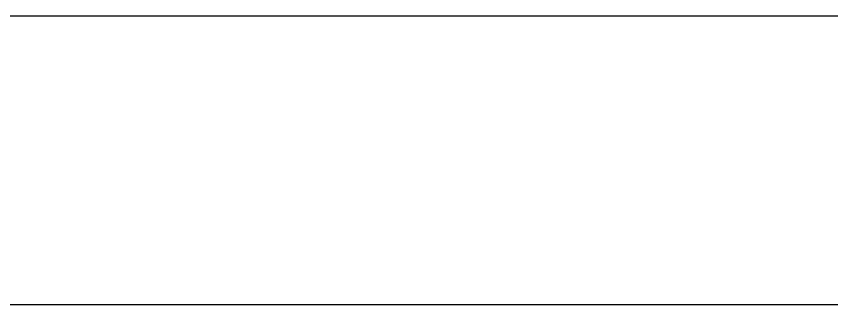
# Model space of a CAD drawing. Header units: millimetres. Extents: x -2368 to 4502, y -2283 to 2217.
# Drawn here: x 4152.8 to 4219.2, y -1553.6 to -1530.1 of the extents above; entities that cross this region are included whole.
import ezdxf

# ---------------------------------------------------------------- set-up
doc = ezdxf.new("R2010")
doc.units = ezdxf.units.MM
doc.header["$LTSCALE"] = 50
doc.layers.add('CARIMBO', color=7, linetype='Continuous')

msp = doc.modelspace()

# ---------------------------------------------------------------- linework, layer by layer
at = {"layer": 'CARIMBO', "color": 6}
for p, q in [((4451.717093096333, -1530.095961489511), (3601.717093096566, -1530.095961489511)), ((4451.717093047671, -1553.595961489569), (3601.717093047671, -1553.595961489569))]:
    msp.add_line(p, q, dxfattribs=at)

doc.saveas('drawing.dxf')
